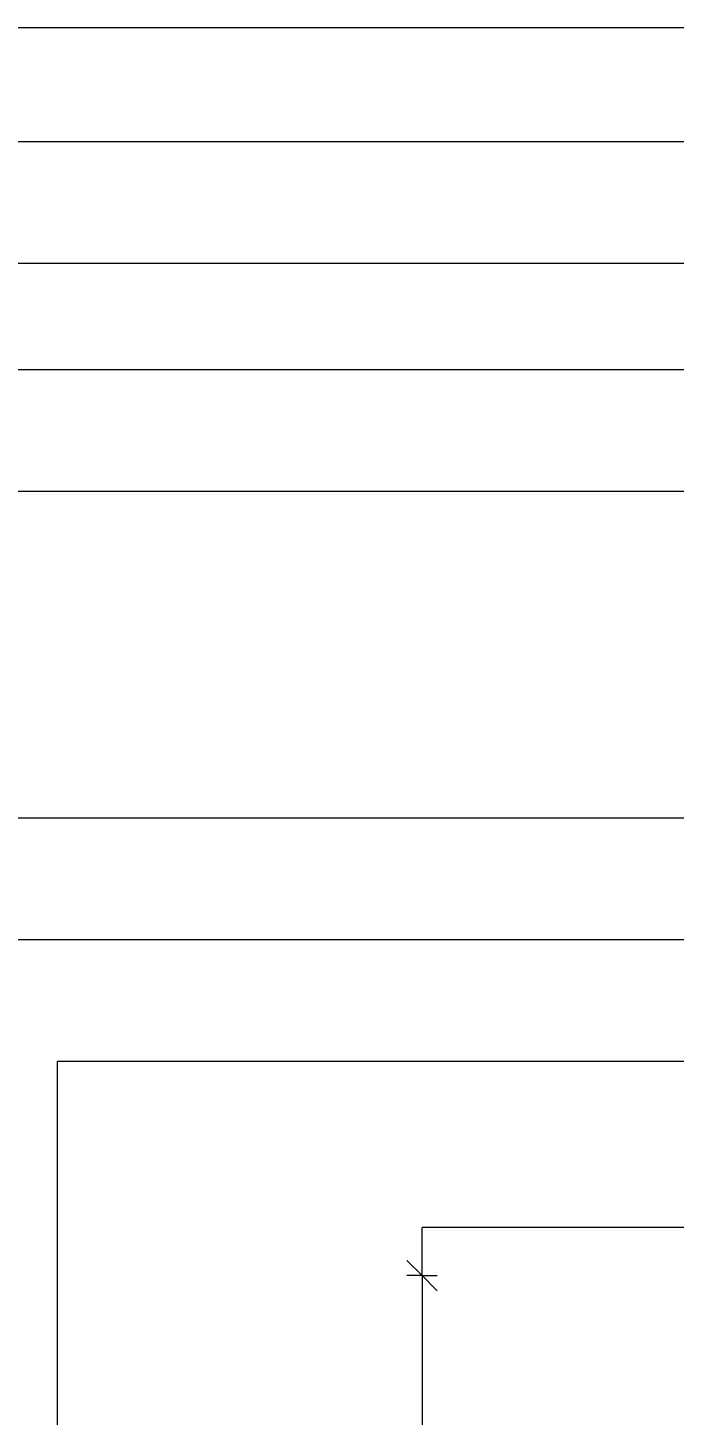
# Model space of a CAD drawing. Header units: millimetres. Extents: x -3747 to 9422, y -2678 to 8176.
# Drawn here: x -773 to 929, y 4353 to 8004 of the extents above; entities that cross this region are included whole.
import ezdxf

# ---------------------------------------------------------------- set-up
doc = ezdxf.new("R2010")
doc.units = ezdxf.units.MM
for name, color, linetype, lineweight in [('A-ANNO-DIMS', 211, 'Continuous', 9), ('A-ANNO-DIMS-40', 211, 'Continuous', 9), ('A-DETL-MBND', 5, 'Continuous', 18), ('A-DETL-THIN', 151, 'Continuous', 18)]:
    doc.layers.add(name, color=color, linetype=linetype, lineweight=lineweight)
doc.styles.add('Nirmala UI Semilight', font='NirmalaS.ttf', dxfattribs={"height": 99.99999999999999})
doc.dimstyles.new('Arrow_Filled_-_2_5_NI_UI', dxfattribs={"dimscale": 304.8, "dimtxt": 104.7363945578231, "dimasz": 0.2624671916010498, "dimexe": 0.1312335958005249, "dimexo": 0.0625, "dimgap": 0.1312335958005249, "dimtad": 1, "dimdec": 4, "dimzin": 0, "dimdsep": 46, "dimtxsty": 'Nirmala UI Semilight', "dimblk1": 'OBLIQUE', "dimblk2": 'OBLIQUE', "dimsah": 1, "dimcen": 0.09, "dimazin": 0, "dimtfac": 1, "dimtdec": 4, "dimtix": 1, "dimtmove": 0, "dimatfit": 3, "dimfxl": 0.1312335958005249, "dimfxlon": 1, "dimtvp": 1, "dimtolj": 1, "dimtzin": 0, "dimarcsym": 2})

# ---------------------------------------------------------------- blocks, each defined once
blk = doc.blocks.new('DIMBLOCK110-Elevation Front')
at = {"layer": 'A-ANNO-DIMS-40'}
for p, q in [((265.1892208140725, 4719.999999999577), (225.1892208140726, 4759.999999999577)), ((265.1892208140725, 4719.999999999577), (225.1892208140725, 4719.999999999577)), ((265.1892208140725, 4719.999999999577), (265.1892208140725, 3039.999999999593)), ((265.1892208140725, 4719.999999999577), (305.1892208140725, 4679.999999999577)), ((265.1892208140725, 4719.999999999577), (305.1892208140725, 4719.999999999577)), ((265.1892208140725, 3039.999999999593), (225.1892208140726, 3079.999999999593)), ((265.1892208140725, 3039.999999999594), (225.1892208140725, 3039.999999999594)), ((265.1892208140725, 3039.999999999593), (305.1892208140725, 2999.999999999593)), ((265.1892208140725, 3039.999999999594), (305.1892208140725, 3039.999999999594))]:
    blk.add_line(p, q, dxfattribs=at)
at = {"layer": 'A-ANNO-DIMS-40', "color": 0, "insert": (94.72045148816036, 3739.081941867242), "char_height": 99.99999999999999, "width": 338.2033395176251, "attachment_point": 1, "rotation": 90, "line_spacing_factor": 1.142578849721707, "style": 'Nirmala UI Semilight'}
blk.add_mtext('1680', dxfattribs=at)
blk = doc.blocks.new('_Oblique')
at = {"color": 0, "linetype": 'ByBlock', "lineweight": -2}
blk.add_line((-0.5, -0.5), (0.5, 0.5), dxfattribs=at)

msp = doc.modelspace()

# ---------------------------------------------------------------- linework, layer by layer
at = {"layer": 'A-DETL-MBND'}
for p, q in [((1088.803830161594, 7383.779003772963), (-2614.810779185922, 7383.779003772976)), ((1088.803830161594, 5603.779003772959), (-1014.810779185924, 5603.779003772966)), ((265.0538301617016, 4719.999999999577), (265.0538301617018, 4846.325079543839)), ((1088.803830161594, 4846.325079543836), (265.0538301617017, 4846.325079543839))]:
    msp.add_line(p, q, dxfattribs=at)
at = {"layer": 'A-DETL-THIN'}
for p, q in [((1088.803830161594, 8003.779003772964), (-3574.810779185921, 8003.779003772979)), ((1088.803830161594, 7703.779003772966), (-3254.810779185922, 7703.779003772979)), ((1088.803830161594, 7103.779003772961), (-2294.810779185922, 7103.779003772972)), ((1088.803830161594, 6783.77900377296), (-1974.810779185922, 6783.77900377297)), ((1088.803830161594, 5923.779003772958), (-1334.810779185924, 5923.779003772967)), ((-694.8107791859277, 4109.999999999594), (-694.8107791859259, 5283.779003772964)), ((1088.803830161594, 5283.779003772959), (-694.8107791859259, 5283.779003772964))]:
    msp.add_line(p, q, dxfattribs=at)

# ---------------------------------------------------------------- dimensions: what is measured, and where the dimension line sits
at = {"layer": 'A-ANNO-DIMS'}
dim = msp.add_linear_dim(base=(265.1892208140727, 3039.999999999595), p1=(305.1892208140725, 4719.999999999577), p2=(305.1892208140725, 3039.999999999594), angle=89.99999999999991, dimstyle='Arrow_Filled_-_2_5_NI_UI', override={"dimpost": '<>', "dimfxl": 1679.999999999983}, dxfattribs=at)
dim.commit()
dim.dimension.update_dxf_attribs({"geometry": 'DIMBLOCK110-Elevation Front', "text_midpoint": (173.2017730003382, 3879.999999999586)})

doc.saveas('drawing.dxf')
